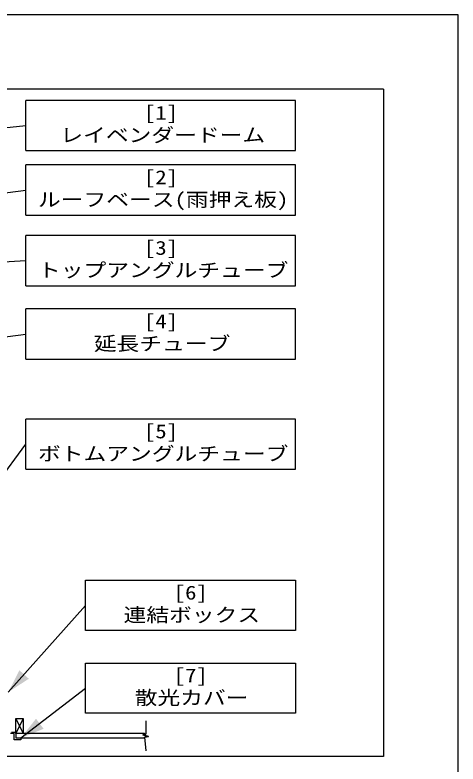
# Model space of a CAD drawing. Units: millimetres, scale not verified. Extents: x -3056 to 2944, y -2123 to 2078.
# Drawn here: x 1753 to 2944, y 62 to 2078 of the extents above; entities that cross this region are included whole.
import ezdxf
from ezdxf.enums import TextEntityAlignment as Align

# ---------------------------------------------------------------- set-up
doc = ezdxf.new("R2010")
doc.units = ezdxf.units.MM
doc.header["$LTSCALE"] = 15
for name, color, linetype in [('8-0', 7, 'Continuous'), ('F-6', 7, 'Continuous'), ('F-8', 7, 'Continuous'), ('F-D', 7, 'Continuous')]:
    doc.layers.add(name, color=color, linetype=linetype)
doc.styles.add('ＭＳ ゴシック', font='')
doc.styles.get('ＭＳ ゴシック').set_extended_font_data('MS Gothic')

msp = doc.modelspace()

# ---------------------------------------------------------------- linework, layer by layer
at = {"layer": '8-0'}
msp.add_lwpolyline([(-3056.25, -2122.5), (2943.75, -2122.5), (2943.75, 2077.5), (-3056.25, 2077.5)], close=True, dxfattribs=at)
at = {"layer": 'F-6'}
for p, q in [((1754.88, 184.64), (1774.88, 144.64)), ((1774.88, 184.64), (1754.88, 144.64)), ((2101.34, 144.64), (1754.88, 144.64))]:
    msp.add_line(p, q, dxfattribs=at)
msp.add_lwpolyline([(1754.88, 184.64), (1774.88, 184.64), (1774.88, 144.64), (1754.88, 144.64)], close=True, dxfattribs=at)
for points in [[(2104.2, 178.89), (2104.2, 142.64), (2100.09, 144.64)], [(1754.88, 144.64), (1754.88, 132.64), (2101.34, 132.64)], [(2104.2, 142.64), (2096.7, 140.64), (2111.7, 136.64), (2101.34, 134.64), (2104.2, 98.39)], [(2101.34, 132.64), (2101.34, 134.64), (2111.7, 136.64), (2096.7, 140.64), (2104.2, 142.64)]]:
    msp.add_lwpolyline(points, dxfattribs=at)
at = {"layer": 'F-8'}
for p, q in [((2743.75, 1877.5), (-46.25, 1877.5)), ((2743.75, 1877.5), (2743.75, 82.5)), ((1781.87, 1712.6), (1781.87, 1847.6)), ((1284.41, 1728.22), (1781.87, 1780.1)), ((1781.87, 1712.6), (2507.21, 1712.6)), ((1781.87, 1539), (1781.87, 1674)), ((2507.21, 1674), (1781.87, 1674)), ((1382.39, 1553.89), (1781.87, 1606.5)), ((1781.87, 1349.15), (1781.87, 1484.15)), ((2507.21, 1484.15), (1781.87, 1484.15)), ((1274.74, 1391.96), (1781.87, 1416.65)), ((1781.87, 1151.7), (1781.87, 1286.7)), ((2507.21, 1286.7), (1781.87, 1286.7)), ((1278.12, 1154.6), (1781.87, 1219.2)), ((1781.87, 855.43), (1781.87, 990.43)), ((2507.21, 990.43), (1781.87, 990.43)), ((2507.21, 855.43), (2507.21, 990.43)), ((1589.78, 662.11), (1781.87, 922.93)), ((1781.87, 855.43), (2507.21, 855.43)), ((1941.87, 556.67), (2507.21, 556.67)), ((2507.21, 556.67), (2507.21, 421.67)), ((1734.81, 256.07), (1941.87, 489.17)), ((1941.87, 334.02), (2507.21, 334.02)), ((2507.21, 334.02), (2507.21, 199.02)), ((1768.8, 132.64), (1941.87, 266.52)), ((2743.75, 82.5), (-46.25, 82.5))]:
    msp.add_line(p, q, dxfattribs=at)
for points in [[(2507.21, 1712.6), (2507.21, 1847.6), (1781.87, 1847.6)], [(1781.87, 1539), (2507.21, 1539), (2507.21, 1674)], [(1781.87, 1349.15), (2507.21, 1349.15), (2507.21, 1484.15)], [(1781.87, 1151.7), (2507.21, 1151.7), (2507.21, 1286.7)], [(2507.21, 421.67), (1941.87, 421.67), (1941.87, 556.67)], [(2507.21, 199.02), (1941.87, 199.02), (1941.87, 334.02)]]:
    msp.add_lwpolyline(points, dxfattribs=at)
for points in [[(1734.81, 256.07), (1764.66, 314.65), (1789.95, 291.88)], [(1768.8, 132.64), (1809.28, 184.45), (1829.75, 157.27)]]:
    msp.add_solid(points, dxfattribs=at)
at = {"layer": 'F-D'}
for p, q in [((1754.88, 132.64), (1768.8, 132.64)), ((1768.8, 132.64), (1768.8, 127.5))]:
    msp.add_line(p, q, dxfattribs=at)
for points in [[(1768.8, 127.5), (1750.62, 127.5), (1750.62, 144.58), (1740.87, 144.58)], [(1743.68, 148.22), (1754.57, 148.22), (1754.88, 132.64)]]:
    msp.add_lwpolyline(points, dxfattribs=at)

# ---------------------------------------------------------------- texts
at = {"layer": 'F-8', "style": 'ＭＳ ゴシック', "width": 1.2}
for s, p in [('[1]', (2099.54, 1784.6)), ('レイベンダードーム', (1874.54, 1724.6)), ('[2]', (2099.54, 1611)), ('ルーフベース(雨押え板)', (1814.54, 1551)), ('[3]', (2099.54, 1421.15)), ('トップアングルチューブ', (1814.54, 1361.15)), ('[4]', (2099.54, 1223.7)), ('延長チューブ', (1964.54, 1163.7)), ('[5]', (2099.54, 927.43)), ('ボトムアングルチューブ', (1814.54, 867.43)), ('[6]', (2179.54, 493.67)), ('連結ボックス', (2044.54, 433.67)), ('[7]', (2179.54, 271.02)), ('散光カバー', (2074.54, 211.02))]:
    msp.add_text(s, height=37.39, dxfattribs=at).set_placement(p, align=Align.BOTTOM_LEFT)

doc.saveas('drawing.dxf')
